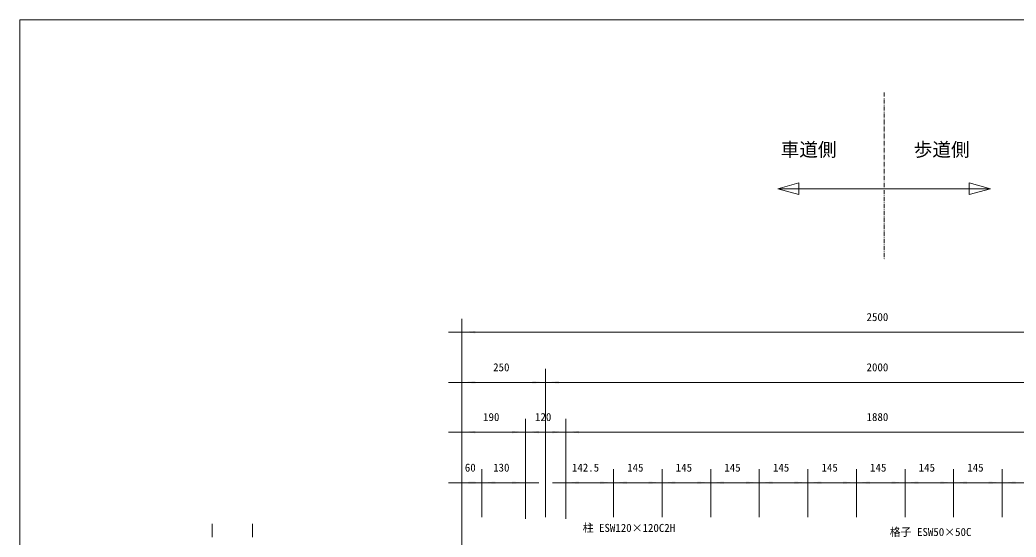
# Model space of a CAD drawing. Units: millimetres, scale not verified. Extents: x -3900 to 3900, y -2750 to 2750.
# Drawn here: x -3900 to -927, y 1205 to 2750 of the extents above; entities that cross this region are included whole.
import ezdxf
from ezdxf.enums import TextEntityAlignment as Align

# ---------------------------------------------------------------- set-up
doc = ezdxf.new("R2010")
doc.units = ezdxf.units.MM
doc.header["$LTSCALE"] = 20
doc.linetypes.add('USER6', pattern=[1.041641, 0.625, -0.208282, 0.069427, -0.138931])
doc.layers.add('0-1_IMPORTED', color=30, linetype='Continuous', lineweight=18)
doc.styles.add('ＭＳ ゴシック', font='')
doc.styles.get('ＭＳ ゴシック').set_extended_font_data('MS Gothic')

msp = doc.modelspace()

# ---------------------------------------------------------------- linework, layer by layer
at = {"layer": '0-1_IMPORTED', "linetype": 'USER6'}
msp.add_line((-1321, 2533.44), (-1321, 2033.44), dxfattribs=at)
at = {"layer": '0-1_IMPORTED'}
msp.add_line((-1638.5, 2245.94), (-1003.5, 2245.94), dxfattribs=at)
at = {"layer": '0-1_IMPORTED', "color": 1}
for p, q in [((-2581, 1220.45), (-2581, 1857.57)), ((-2621, 1817.57), (-2581, 1817.57)), ((-2581, 1817.57), (-81, 1817.57)), ((-2581, 1160.45), (-2581, 1707.57)), ((-2331, 1264.92), (-2331, 1707.57)), ((-2331, 1264.92), (-2331, 1707.57)), ((-2621, 1667.57), (-2581, 1667.57)), ((-2581, 1667.57), (-2331, 1667.57)), ((-2371, 1667.57), (-2331, 1667.57)), ((-2331, 1667.57), (-2291, 1667.57)), ((-2331, 1667.57), (-331, 1667.57)), ((-2581, 1220.45), (-2581, 1559)), ((-2391, 1259.55), (-2391, 1559)), ((-2391, 1259.55), (-2391, 1559)), ((-2271, 1259.92), (-2271, 1559)), ((-2271, 1259.92), (-2271, 1559)), ((-2621, 1519), (-2581, 1519)), ((-2581, 1519), (-2391, 1519)), ((-2431, 1519), (-2391, 1519)), ((-2391, 1519), (-2351, 1519)), ((-2391, 1519), (-2271, 1519)), ((-2311, 1519), (-2271, 1519)), ((-2271, 1519), (-2231, 1519)), ((-2271, 1519), (-391, 1519)), ((-2581, 1264.92), (-2581, 1407.92)), ((-2521, 1264.92), (-2521, 1407.92)), ((-2521, 1264.92), (-2521, 1407.92)), ((-2391, 1259.92), (-2391, 1407.92)), ((-2271, 1259.55), (-2271, 1407.92)), ((-2128.5, 1264.92), (-2128.5, 1407.92)), ((-2128.5, 1264.92), (-2128.5, 1407.92)), ((-1983.5, 1264.92), (-1983.5, 1407.92)), ((-1983.5, 1264.92), (-1983.5, 1407.92)), ((-1838.5, 1264.92), (-1838.5, 1407.92)), ((-1838.5, 1264.92), (-1838.5, 1407.92)), ((-1693.5, 1264.92), (-1693.5, 1407.92)), ((-1693.5, 1264.92), (-1693.5, 1407.92)), ((-1548.5, 1264.92), (-1548.5, 1407.92)), ((-1548.5, 1264.92), (-1548.5, 1407.92)), ((-1403.5, 1264.92), (-1403.5, 1407.92)), ((-1403.5, 1264.92), (-1403.5, 1407.92)), ((-1258.5, 1264.92), (-1258.5, 1407.92)), ((-1258.5, 1264.92), (-1258.5, 1407.92)), ((-1113.5, 1264.92), (-1113.5, 1407.92)), ((-1113.5, 1264.92), (-1113.5, 1407.92)), ((-968.5, 1264.92), (-968.5, 1407.92)), ((-968.5, 1264.92), (-968.5, 1407.92)), ((-2621, 1367.92), (-2581, 1367.92)), ((-2581, 1367.92), (-2521, 1367.92)), ((-2561, 1367.92), (-2521, 1367.92)), ((-2521, 1367.92), (-2481, 1367.92)), ((-2521, 1367.92), (-2391, 1367.92)), ((-2391, 1367.92), (-2351, 1367.92)), ((-2311, 1367.92), (-2271, 1367.92)), ((-2271, 1367.92), (-2128.5, 1367.92)), ((-2168.5, 1367.92), (-2128.5, 1367.92)), ((-2128.5, 1367.92), (-2088.5, 1367.92)), ((-2128.5, 1367.92), (-1983.5, 1367.92)), ((-2023.5, 1367.92), (-1983.5, 1367.92)), ((-1983.5, 1367.92), (-1943.5, 1367.92)), ((-1983.5, 1367.92), (-1838.5, 1367.92)), ((-1878.5, 1367.92), (-1838.5, 1367.92)), ((-1838.5, 1367.92), (-1798.5, 1367.92)), ((-1838.5, 1367.92), (-1693.5, 1367.92)), ((-1733.5, 1367.92), (-1693.5, 1367.92)), ((-1693.5, 1367.92), (-1653.5, 1367.92)), ((-1693.5, 1367.92), (-1548.5, 1367.92)), ((-1588.5, 1367.92), (-1548.5, 1367.92)), ((-1548.5, 1367.92), (-1508.5, 1367.92)), ((-1548.5, 1367.92), (-1403.5, 1367.92)), ((-1443.5, 1367.92), (-1403.5, 1367.92)), ((-1403.5, 1367.92), (-1363.5, 1367.92)), ((-1403.5, 1367.92), (-1258.5, 1367.92)), ((-1298.5, 1367.92), (-1258.5, 1367.92)), ((-1258.5, 1367.92), (-1218.5, 1367.92)), ((-1258.5, 1367.92), (-1113.5, 1367.92)), ((-1153.5, 1367.92), (-1113.5, 1367.92)), ((-1113.5, 1367.92), (-1073.5, 1367.92)), ((-1113.5, 1367.92), (-968.5, 1367.92)), ((-1008.5, 1367.92), (-968.5, 1367.92)), ((-968.5, 1367.92), (-928.5, 1367.92)), ((-968.5, 1367.92), (-823.5, 1367.92)), ((-3326, 1244.92), (-3326, 1204.92)), ((-3206, 1204.92), (-3206, 1244.92))]:
    msp.add_line(p, q, dxfattribs=at)
at = {"layer": '0-1_IMPORTED'}
for points in [[(-3900, 2750), (3900, 2750), (3900, -2750), (-3900, -2750)], [(-1638.5, 2245.94), (-1575, 2262.95), (-1575, 2228.92)], [(-1003.5, 2245.94), (-1067, 2228.92), (-1067, 2262.95)]]:
    msp.add_lwpolyline(points, close=True, dxfattribs=at)
at = {"layer": '0-1_IMPORTED', "color": 1}
for points in [[(-2581, 1817.57), (-2541, 1821.07), (-2541, 1814.07)], [(-2581, 1667.57), (-2541, 1671.07), (-2541, 1664.07)], [(-2331, 1667.57), (-2371, 1664.07), (-2371, 1671.07)], [(-2331, 1667.57), (-2291, 1671.07), (-2291, 1664.07)], [(-2581, 1519), (-2541, 1522.5), (-2541, 1515.5)], [(-2391, 1519), (-2431, 1515.5), (-2431, 1522.5)], [(-2391, 1519), (-2351, 1522.5), (-2351, 1515.5)], [(-2271, 1519), (-2311, 1515.5), (-2311, 1522.5)], [(-2271, 1519), (-2231, 1522.5), (-2231, 1515.5)], [(-2581, 1367.92), (-2541, 1371.42), (-2541, 1364.42)], [(-2521, 1367.92), (-2561, 1364.42), (-2561, 1371.42)], [(-2521, 1367.92), (-2481, 1371.42), (-2481, 1364.42)], [(-2391, 1367.92), (-2431, 1364.42), (-2431, 1371.42)], [(-2271, 1367.92), (-2231, 1371.42), (-2231, 1364.42)], [(-2128.5, 1367.92), (-2168.5, 1364.42), (-2168.5, 1371.42)], [(-2128.5, 1367.92), (-2088.5, 1371.42), (-2088.5, 1364.42)], [(-1983.5, 1367.92), (-2023.5, 1364.42), (-2023.5, 1371.42)], [(-1983.5, 1367.92), (-1943.5, 1371.42), (-1943.5, 1364.42)], [(-1838.5, 1367.92), (-1878.5, 1364.42), (-1878.5, 1371.42)], [(-1838.5, 1367.92), (-1798.5, 1371.42), (-1798.5, 1364.42)], [(-1693.5, 1367.92), (-1733.5, 1364.42), (-1733.5, 1371.42)], [(-1693.5, 1367.92), (-1653.5, 1371.42), (-1653.5, 1364.42)], [(-1548.5, 1367.92), (-1588.5, 1364.42), (-1588.5, 1371.42)], [(-1548.5, 1367.92), (-1508.5, 1371.42), (-1508.5, 1364.42)], [(-1403.5, 1367.92), (-1443.5, 1364.42), (-1443.5, 1371.42)], [(-1403.5, 1367.92), (-1363.5, 1371.42), (-1363.5, 1364.42)], [(-1258.5, 1367.92), (-1298.5, 1364.42), (-1298.5, 1371.42)], [(-1258.5, 1367.92), (-1218.5, 1371.42), (-1218.5, 1364.42)], [(-1113.5, 1367.92), (-1153.5, 1364.42), (-1153.5, 1371.42)], [(-1113.5, 1367.92), (-1073.5, 1371.42), (-1073.5, 1364.42)], [(-968.5, 1367.92), (-1008.5, 1364.42), (-1008.5, 1371.42)], [(-968.5, 1367.92), (-928.5, 1371.42), (-928.5, 1364.42)]]:
    msp.add_solid(points, dxfattribs=at)

# ---------------------------------------------------------------- texts
at = {"layer": '0-1_IMPORTED', "color": 7, "style": 'ＭＳ ゴシック'}
for s, height, p in [('車道側', 40.7, (-1629.58, 2330.22)), ('歩道側', 40.7, (-1232.36, 2330.22)), ('2500', 23.88, (-1373.33, 1843.5)), ('250', 23.88, (-2487.75, 1693.5)), ('2000', 23.88, (-1373.33, 1693.5)), ('190', 23.88, (-2517.75, 1544.93)), ('120', 23.88, (-2362.75, 1544.93)), ('1880', 23.88, (-1373.33, 1544.93)), ('60', 23.88, (-2572.17, 1393.85)), ('130', 23.88, (-2487.75, 1393.85)), ('142.5', 23.88, (-2252.67, 1393.85)), ('145', 23.88, (-2087.75, 1393.85)), ('145', 23.88, (-1942.75, 1393.85)), ('145', 23.88, (-1797.75, 1393.85)), ('145', 23.88, (-1652.75, 1393.85)), ('145', 23.88, (-1507.75, 1393.85)), ('145', 23.88, (-1362.75, 1393.85)), ('145', 23.88, (-1217.75, 1393.85)), ('145', 23.88, (-1072.75, 1393.85)), ('柱 ESW120×120C2H', 23.88, (-2220.66, 1213.81)), ('格子 ESW50×50C', 23.88, (-1304.12, 1201.52))]:
    msp.add_text(s, height=height, dxfattribs=at).set_placement(p, align=Align.BOTTOM_LEFT)

doc.saveas('drawing.dxf')
